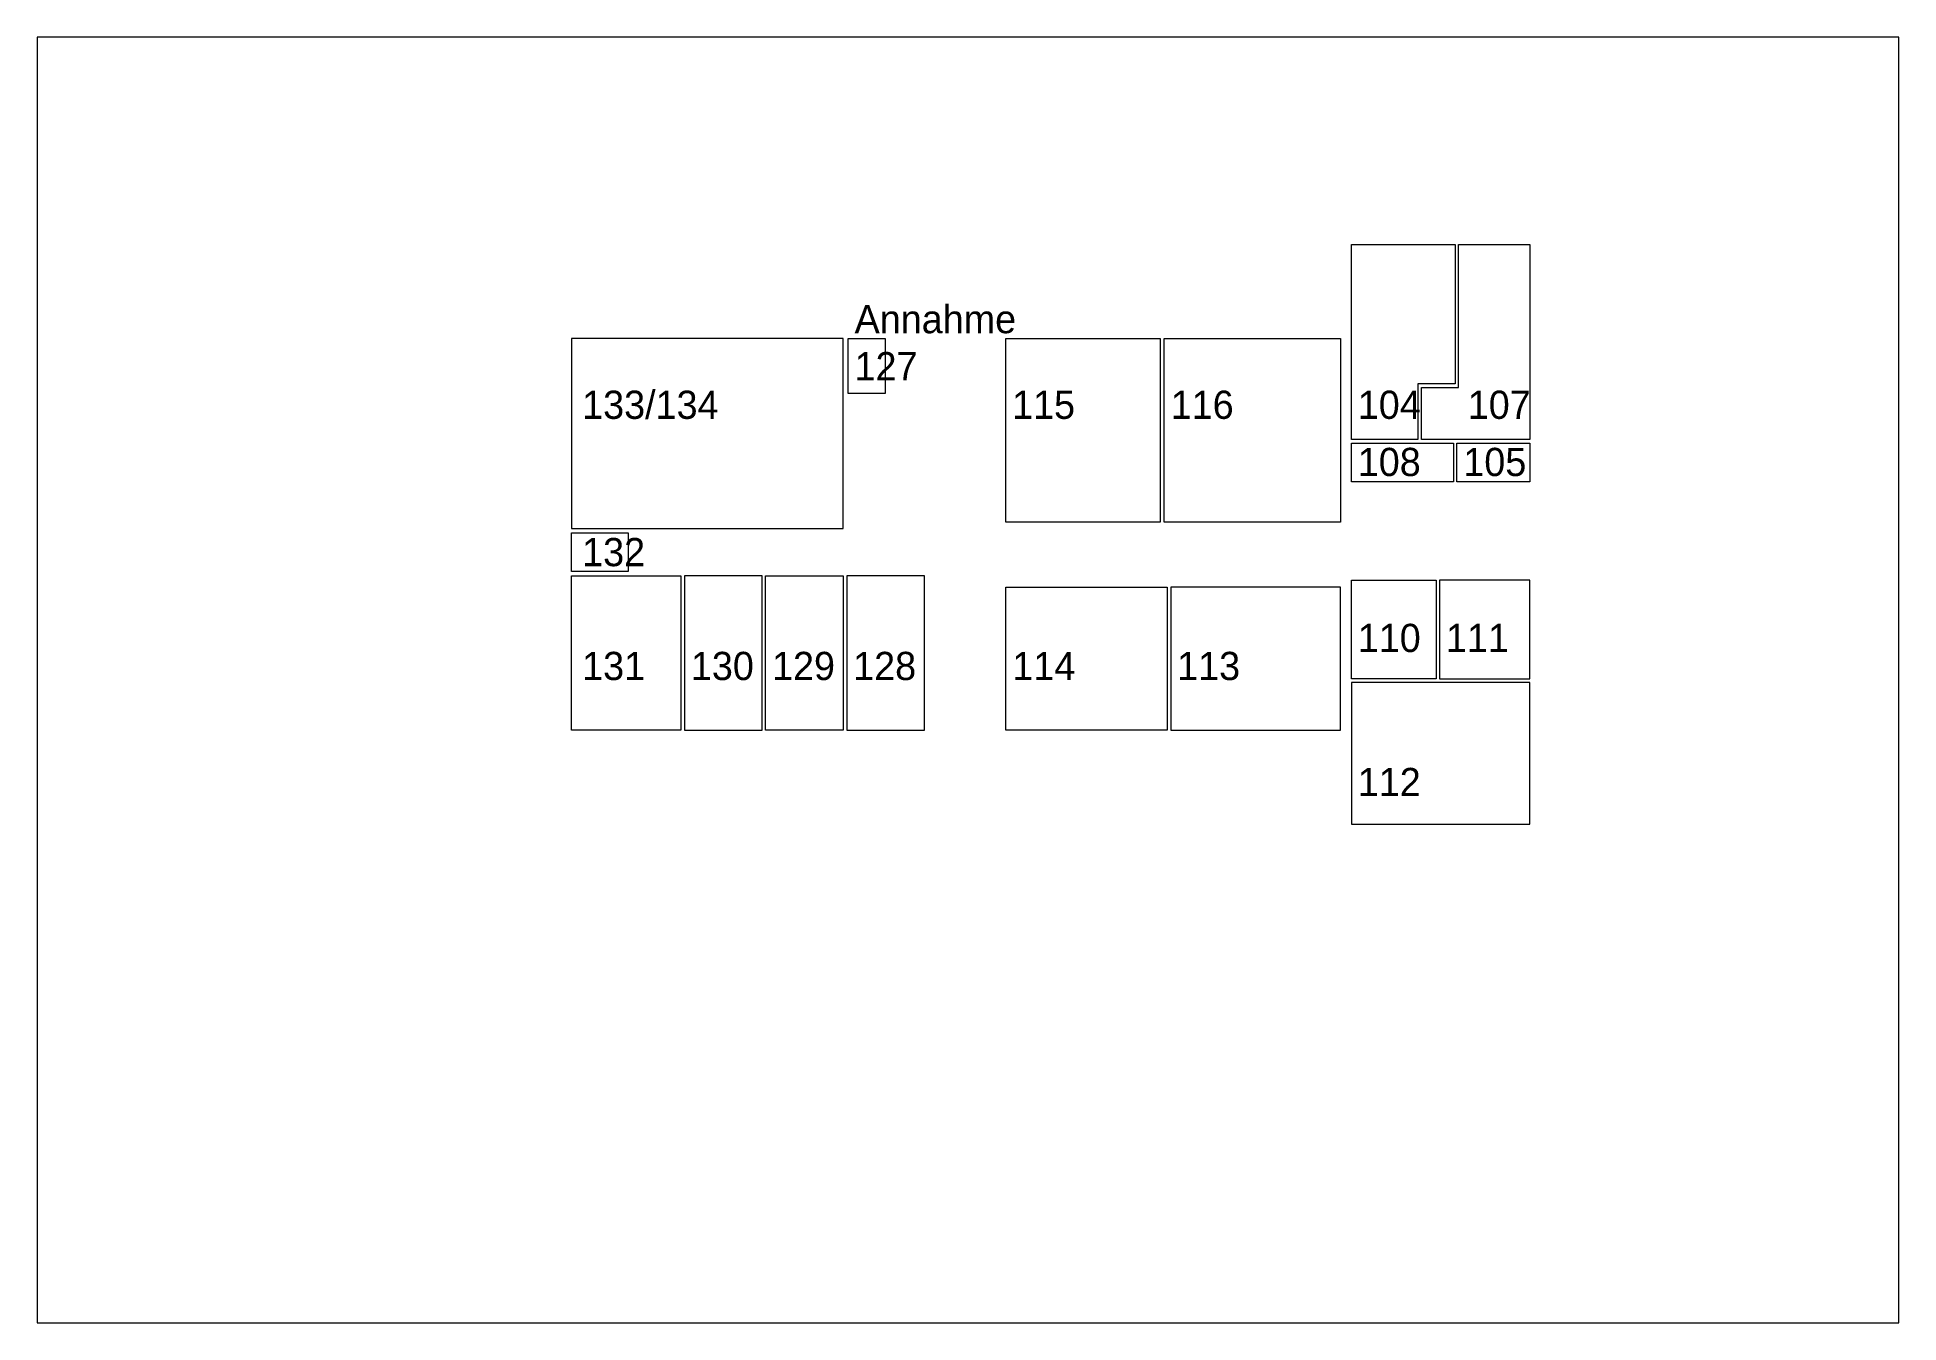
# Paper-space layout 'Layout1' of a CAD drawing. Extents: x 1.13 to 10.16, y 0.78 to 7.02.
# The model-space entities are those that its viewports show. They can reach past a viewport. Long polylines and large blocks are cut down to what shows.
import ezdxf

# ---------------------------------------------------------------- set-up
doc = ezdxf.new("R2010")
doc.units = 0
doc.header["$MEASUREMENT"] = 0
doc.layers.add('_VT_ohnePIDs_1OG_SP', color=3, linetype='Continuous')

# ---------------------------------------------------------------- blocks, each defined once
blk = doc.blocks.new('vt.pid.1100')
at = {"layer": '_VT_ohnePIDs_1OG_SP', "linetype": 'Continuous', "lineweight": 0, "flags": 128}
blk.add_lwpolyline([(34.71, 20.92), (38.385, 20.92), (38.385, 15.985), (37.065, 15.985), (37.065, 14.01), (34.71, 14.01), (34.71, 20.92)], dxfattribs=at)
blk = doc.blocks.new('vt.pid.1101')
at = {"layer": '_VT_ohnePIDs_1OG_SP', "linetype": 'Continuous', "lineweight": 0}
blk.add_lwpolyline([(41.03, 12.51), (38.45, 12.51), (38.45, 13.885), (41.03, 13.885)], close=True, dxfattribs=at)
blk = doc.blocks.new('vt.pid.1102')
at = {"layer": '_VT_ohnePIDs_1OG_SP', "linetype": 'Continuous', "lineweight": 0, "flags": 128}
blk.add_lwpolyline([(38.51, 20.92), (41.03, 20.92), (41.03, 14.01), (37.19, 14.01), (37.19, 15.86), (38.51, 15.86), (38.51, 20.92)], dxfattribs=at)
blk = doc.blocks.new('vt.pid.1103')
at = {"layer": '_VT_ohnePIDs_1OG_SP', "linetype": 'Continuous', "lineweight": 0}
blk.add_lwpolyline([(34.71, 13.885), (38.325, 13.885), (38.325, 12.51), (34.71, 12.51)], close=True, dxfattribs=at)
blk = doc.blocks.new('vt.pid.1104')
at = {"layer": '_VT_ohnePIDs_1OG_SP', "linetype": 'Continuous', "lineweight": 0}
blk.add_lwpolyline([(34.71, 9.03), (37.71, 9.03), (37.71, 5.53), (34.71, 5.53)], close=True, dxfattribs=at)
blk = doc.blocks.new('vt.pid.1105')
at = {"layer": '_VT_ohnePIDs_1OG_SP', "linetype": 'Continuous', "lineweight": 0}
blk.add_lwpolyline([(37.835, 5.53), (41.03, 5.53), (41.03, 9.03), (37.835, 9.03)], close=True, dxfattribs=at)
blk = doc.blocks.new('vt.pid.1106')
at = {"layer": '_VT_ohnePIDs_1OG_SP', "linetype": 'Continuous', "lineweight": 0}
blk.add_lwpolyline([(41.03, 5.405), (34.71, 5.405), (34.71, 0.38), (41.03, 0.38)], close=True, dxfattribs=at)
blk = doc.blocks.new('vt.pid.1107')
at = {"layer": '_VT_ohnePIDs_1OG_SP', "linetype": 'Continuous', "lineweight": 0}
blk.add_lwpolyline([(28.31, 3.71), (34.33, 3.71), (34.33, 8.785), (28.31, 8.785)], close=True, dxfattribs=at)
blk = doc.blocks.new('vt.pid.1108')
at = {"layer": '_VT_ohnePIDs_1OG_SP', "linetype": 'Continuous', "lineweight": 0}
blk.add_lwpolyline([(22.47, 8.785), (28.185, 8.785), (28.185, 3.71), (22.47, 3.71)], close=True, dxfattribs=at)
blk = doc.blocks.new('vt.pid.1109')
at = {"layer": '_VT_ohnePIDs_1OG_SP', "linetype": 'Continuous', "lineweight": 0}
blk.add_lwpolyline([(27.931, 11.09), (22.46, 11.09), (22.46, 17.59), (27.931, 17.59)], close=True, dxfattribs=at)
blk = doc.blocks.new('vt.pid.1110')
at = {"layer": '_VT_ohnePIDs_1OG_SP', "linetype": 'Continuous', "lineweight": 0}
blk.add_lwpolyline([(28.081, 17.59), (34.33, 17.59), (34.33, 11.09), (28.081, 11.09)], close=True, dxfattribs=at)
blk = doc.blocks.new('vt.pid.1112')
at = {"layer": '_VT_ohnePIDs_1OG_SP', "linetype": 'Continuous', "lineweight": 0}
blk.add_lwpolyline([(16.83, 3.71), (19.58, 3.71), (19.58, 9.188), (16.83, 9.188)], close=True, dxfattribs=at)
blk = doc.blocks.new('vt.pid.1113')
at = {"layer": '_VT_ohnePIDs_1OG_SP', "linetype": 'Continuous', "lineweight": 0}
blk.add_lwpolyline([(13.955, 9.188), (16.705, 9.188), (16.705, 3.71), (13.955, 3.71)], close=True, dxfattribs=at)
blk = doc.blocks.new('vt.pid.1114')
at = {"layer": '_VT_ohnePIDs_1OG_SP', "linetype": 'Continuous', "lineweight": 0}
blk.add_lwpolyline([(11.08, 3.71), (13.83, 3.71), (13.83, 9.188), (11.08, 9.188)], close=True, dxfattribs=at)
blk = doc.blocks.new('vt.pid.1115')
at = {"layer": '_VT_ohnePIDs_1OG_SP', "linetype": 'Continuous', "lineweight": 0}
blk.add_lwpolyline([(7.08, 9.188), (10.955, 9.188), (10.955, 3.71), (7.08, 3.71)], close=True, dxfattribs=at)
blk = doc.blocks.new('vt.pid.1116')
at = {"layer": '_VT_ohnePIDs_1OG_SP', "linetype": 'Continuous', "lineweight": 0}
blk.add_lwpolyline([(7.08, 10.71), (9.08, 10.71), (9.08, 9.338), (7.08, 9.338)], close=True, dxfattribs=at)
blk = doc.blocks.new('vt.pid.1117')
at = {"layer": '_VT_ohnePIDs_1OG_SP', "linetype": 'Continuous', "lineweight": 0}
blk.add_lwpolyline([(16.705, 17.59), (7.08, 17.59), (7.08, 10.86), (16.705, 10.86)], close=True, dxfattribs=at)
blk = doc.blocks.new('vt.pid.1111')
at = {"layer": '_VT_ohnePIDs_1OG_SP', "linetype": 'Continuous', "lineweight": 0}
blk.add_lwpolyline([(16.88, 17.59), (18.186, 17.59), (18.186, 15.646), (16.88, 15.646)], close=True, dxfattribs=at)

msp = doc.modelspace()

# ---------------------------------------------------------------- block references
at = {"layer": '_VT_ohnePIDs_1OG_SP', "linetype": 'Continuous', "lineweight": 0}
for name in ['vt.pid.1100', 'vt.pid.1102', 'vt.pid.1117', 'vt.pid.1111', 'vt.pid.1109', 'vt.pid.1110', 'vt.pid.1103', 'vt.pid.1101', 'vt.pid.1116', 'vt.pid.1115', 'vt.pid.1114', 'vt.pid.1113', 'vt.pid.1112', 'vt.pid.1108', 'vt.pid.1107', 'vt.pid.1104', 'vt.pid.1105', 'vt.pid.1106']:
    msp.add_blockref(name, (0, 0), dxfattribs=at)

# ---------------------------------------------------------------- texts
at = {"layer": '_VT_ohnePIDs_1OG_SP', "linetype": 'Continuous', "lineweight": 0, "char_height": 1, "width": 4.07213, "attachment_point": 1}
for s, insert in [('Annahme \\P127', (17.106, 18.777)), ('133/134', (7.452, 15.743)), ('115', (22.686, 15.743)), ('116', (28.307, 15.743)), ('104', (34.936, 15.743)), ('107', (38.833, 15.743)), ('108', (34.936, 13.717)), ('105', (38.676, 13.717)), ('132', (7.452, 10.525)), ('110', (34.936, 7.483)), ('111', (38.061, 7.483)), ('131', (7.452, 6.49)), ('130', (11.306, 6.49)), ('129', (14.181, 6.49)), ('128', (17.056, 6.49)), ('114', (22.696, 6.49)), ('113', (28.536, 6.49)), ('112', (34.936, 2.379))]:
    msp.add_mtext(s, dxfattribs=dict(at, insert=insert))

psp = doc.layouts.get("Layout1")

# ---------------------------------------------------------------- viewports
at = {"layer": '0', "linetype": 'Continuous', "lineweight": 0}
psp.add_viewport(center=(5.6471, 3.8988), size=(9.0353, 6.238), view_center_point=(21.1252, 5.4932), view_height=45.539984, dxfattribs=at)

doc.saveas('drawing.dxf')
